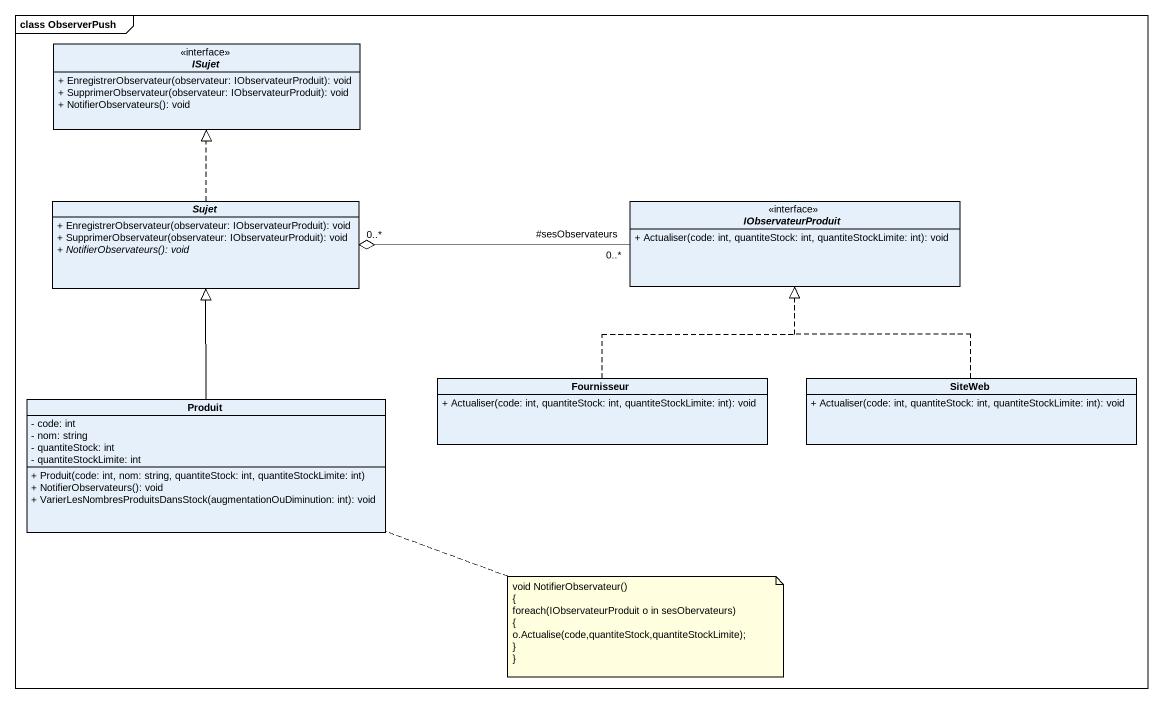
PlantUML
@startuml
mainframe class ObserverPush
hide circle
hide empty members
skinparam classAttributeIconSize 0
interface ISujet <<interface>> {
  + EnregistrerObservateur(observateur: IObservateurProduit): void
  + SupprimerObservateur(observateur: IObservateurProduit): void
  + NotifierObservateurs(): void
}
abstract class Sujet {
  + EnregistrerObservateur(observateur: IObservateurProduit): void
  + SupprimerObservateur(observateur: IObservateurProduit): void
  {abstract} + NotifierObservateurs(): void
}
interface IObservateurProduit <<interface>> {
  + Actualiser(code: int, quantiteStock: int, quantiteStockLimite: int): void
}
class Produit {
  - code: int
  - nom: string
  - quantiteStock: int
  - quantiteStockLimite: int
  + Produit(code: int, nom: string, quantiteStock: int, quantiteStockLimite: int)
  + NotifierObservateurs(): void
  + VarierLesNombresProduitsDansStock(augmentationOuDiminution: int): void
}
class Fournisseur {
  + Actualiser(code: int, quantiteStock: int, quantiteStockLimite: int): void
}
class SiteWeb {
  + Actualiser(code: int, quantiteStock: int, quantiteStockLimite: int): void
}
Sujet .up.|> ISujet
IObservateurProduit "#sesObservateurs\n0..*" -left-o "0..*" Sujet
Produit -up-|> Sujet
Fournisseur .up.|> IObservateurProduit
SiteWeb .up.|> IObservateurProduit
note right of Produit
  void NotifierObservateur()
  {
  foreach(IObservateurProduit o in sesObervateurs)
  {
  o.Actualise(code,quantiteStock,quantiteStockLimite);
  ~}
  ~}
end note
@enduml
